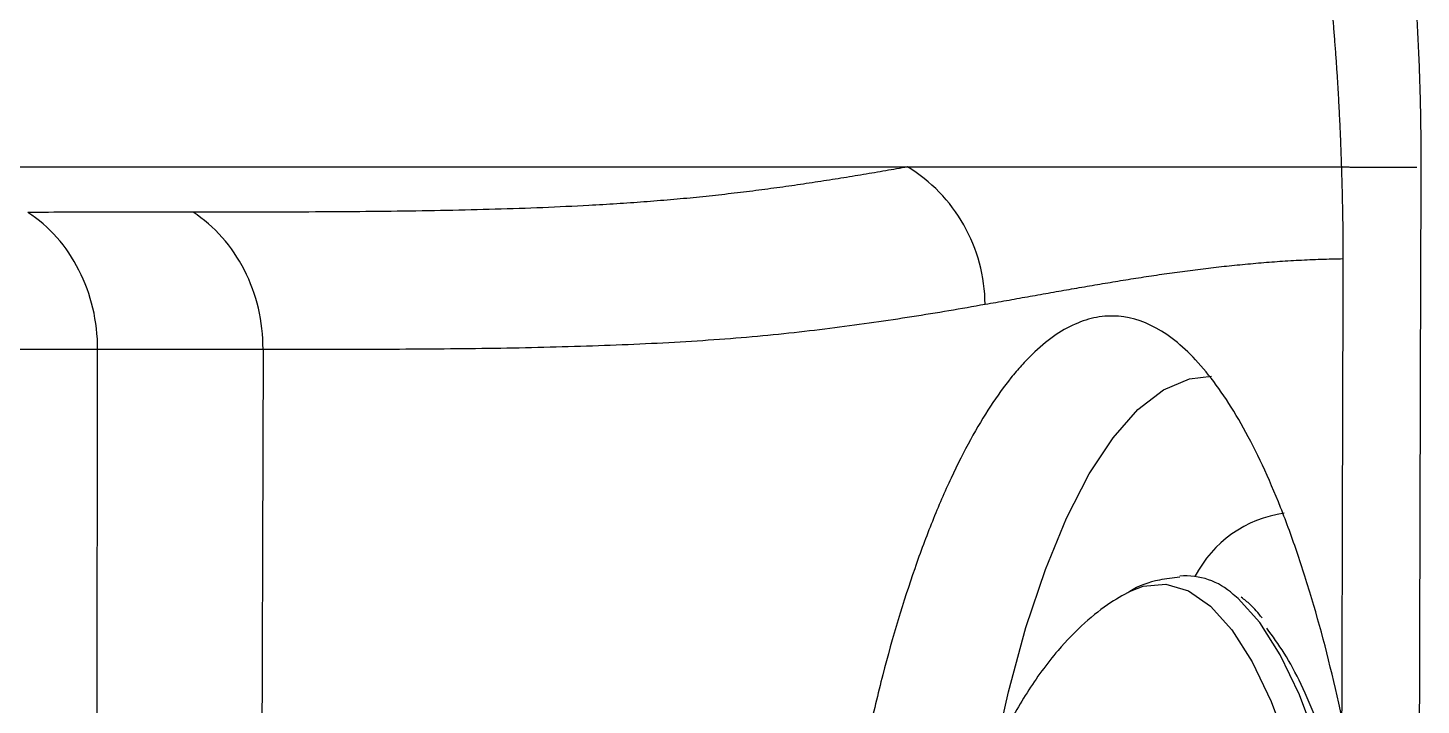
# Model space of a CAD drawing. Header units: inches. Extents: x 2 to 86, y -22 to 129.
# Drawn here: x 79.163 to 81.372, y 47.106 to 48.179 of the extents above; entities that cross this region are included whole.
import ezdxf

# ---------------------------------------------------------------- set-up
doc = ezdxf.new("R2010")
doc.units = ezdxf.units.IN
doc.header["$MEASUREMENT"] = 0
doc.layers.add('BDIM_CYAN', color=4, linetype='Continuous')

# ---------------------------------------------------------------- blocks, each defined once
blk = doc.blocks.new('2026 RHYTHM')
at = {"layer": 'BDIM_CYAN', "color": 3, "flags": 128}
for points in [[(77.1623, 46.6845), (77.16, 45.8833), (77.1577, 45.0727), (77.1552, 44.2623)], [(78.3082, 45.971), (78.3195, 46.0309), (78.344, 46.1414), (78.3718, 46.2433), (78.4027, 46.3354), (78.4363, 46.4168), (78.4722, 46.4867), (78.5101, 46.5442), (78.5495, 46.5888), (78.5901, 46.6201), (78.6314, 46.6376), (78.6663, 46.6416)], [(78.536, 46.3003), (78.558, 46.3091), (78.5938, 46.3122), (78.6295, 46.3015), (78.6646, 46.2771), (78.6984, 46.2394), (78.7305, 46.1889), (78.7606, 46.1262), (78.7881, 46.0523), (78.8127, 45.9683), (78.834, 45.8752), (78.8518, 45.7744), (78.8658, 45.6673), (78.8757, 45.5554), (78.8815, 45.4404)], [(78.9281, 45.4416), (78.9222, 45.5582), (78.9121, 45.6715), (78.898, 45.78), (78.88, 45.8821), (78.8584, 45.9764), (78.8335, 46.0616), (78.8056, 46.1364), (78.7752, 46.1999), (78.7426, 46.2511), (78.7083, 46.2893), (78.7006, 46.2959)]]:
    blk.add_lwpolyline(points, dxfattribs=at)
at = {"layer": 'BDIM_CYAN', "color": 3}
for centre, radius, start, end in [((78.8081, 46.237), 0.1895, 98.0927, 152.5414), ((78.6251, 46.2128), 0.1123, 47.718, 94.6358)]:
    blk.add_arc(centre, radius, start, end, dxfattribs=at)
for points, knots in [([(78.9986, 46.9733), (78.9986, 46.9809), (78.9986, 46.9959), (78.9985, 47.0183), (78.9982, 47.0407), (78.9979, 47.063), (78.9974, 47.0852), (78.9967, 47.1074), (78.996, 47.1295), (78.9951, 47.1514), (78.9941, 47.1733), (78.993, 47.1951), (78.9918, 47.2169), (78.9881, 47.2747), (78.9802, 47.368), (78.9649, 47.4914), (78.9454, 47.6093), (78.9223, 47.7192), (78.8958, 47.8228), (78.8569, 47.9502), (78.8128, 48.0634), (78.7651, 48.1633), (78.7276, 48.2318), (78.6884, 48.2948), (78.6548, 48.3422), (78.6272, 48.3777), (78.6062, 48.4028), (78.5848, 48.4269), (78.5702, 48.442), (78.5629, 48.4495)], [0, 0, 0, 0, 0.0105481, 0.0210617, 0.0315441, 0.0419989, 0.0524294, 0.0628392, 0.0732316, 0.0836103, 0.0939787, 0.1043404, 0.1146989, 0.1250579, 0.1874243, 0.2505215, 0.312205, 0.3756209, 0.4370571, 0.5006517, 0.6252178, 0.6868919, 0.7504412, 0.8119995, 0.8750149, 0.9058993, 0.9370156, 0.9683779, 1, 1, 1, 1]), ([(78.8726, 46.9733), (78.8723, 46.9813), (78.8718, 46.9973), (78.8709, 47.0212), (78.8698, 47.045), (78.8686, 47.0687), (78.8673, 47.0923), (78.8659, 47.1158), (78.8643, 47.1392), (78.8626, 47.1624), (78.8608, 47.1856), (78.8589, 47.2086), (78.8568, 47.2314), (78.8547, 47.2542), (78.8523, 47.2768), (78.8499, 47.2993), (78.8474, 47.3217), (78.8447, 47.3439), (78.8419, 47.366), (78.839, 47.388), (78.836, 47.4098), (78.8329, 47.4315), (78.8296, 47.453), (78.8262, 47.4744), (78.8228, 47.4956), (78.8192, 47.5166), (78.8154, 47.5376), (78.8116, 47.5583), (78.8077, 47.5789), (78.8036, 47.5993), (78.7995, 47.6196), (78.7952, 47.6397), (78.7908, 47.6596), (78.7863, 47.6793), (78.7817, 47.6989), (78.777, 47.7183), (78.7722, 47.7375), (78.7673, 47.7565), (78.7623, 47.7754), (78.7571, 47.7941), (78.7519, 47.8125), (78.7466, 47.8308), (78.7411, 47.8489), (78.7356, 47.8668), (78.7299, 47.8845), (78.7242, 47.902), (78.7183, 47.9193), (78.7123, 47.9364), (78.7063, 47.9532), (78.7001, 47.9699), (78.6939, 47.9863), (78.6875, 48.0026), (78.6811, 48.0186), (78.6745, 48.0344), (78.6679, 48.05), (78.6611, 48.0653), (78.6543, 48.0804), (78.6473, 48.0953), (78.6403, 48.11), (78.6355, 48.1196), (78.6332, 48.1244)], [0, 0, 0, 0, 0.017472, 0.034902, 0.052294, 0.06965, 0.086971, 0.104262, 0.121523, 0.138758, 0.155967, 0.173155, 0.190321, 0.207469, 0.2246, 0.241717, 0.258821, 0.275913, 0.292997, 0.310072, 0.327141, 0.344206, 0.361268, 0.378328, 0.395388, 0.412449, 0.429513, 0.44658, 0.463652, 0.480731, 0.497816, 0.51491, 0.532013, 0.549127, 0.566252, 0.583389, 0.600539, 0.617704, 0.634882, 0.652077, 0.669287, 0.686515, 0.70376, 0.721022, 0.738304, 0.755604, 0.772923, 0.790262, 0.807621, 0.825001, 0.842401, 0.859823, 0.877267, 0.894732, 0.912219, 0.929729, 0.947262, 0.964818, 0.982397, 1, 1, 1, 1]), ([(75.1174, 46.9733), (75.2006, 46.9733), (75.4942, 46.9733), (76.1122, 46.9733), (76.9656, 46.9733), (77.6905, 46.9733), (78.0798, 46.9733), (78.1843, 46.9733)], [0.2000885, 0.2000885, 0.2000885, 0.2000885, 0.25, 0.375, 0.5625, 0.75, 0.8213867, 0.8213867, 0.8213867, 0.8213867]), ([(78.1843, 46.9733), (78.1727, 46.9713), (78.1496, 46.9673), (78.1143, 46.9613), (78.0786, 46.9554), (78.0422, 46.9497), (78.0052, 46.9442), (77.9676, 46.9389), (77.9291, 46.934), (77.8898, 46.9293), (77.8496, 46.925), (77.8084, 46.9212), (77.7663, 46.9178), (77.7231, 46.9148), (77.6461, 46.9103), (77.5316, 46.9057), (77.3759, 46.9028), (77.2154, 46.9017), (77.106, 46.9017), (77.0513, 46.9016)], [0, 0, 0, 0, 0.038465, 0.076922, 0.115372, 0.153815, 0.192251, 0.230682, 0.269108, 0.307532, 0.345959, 0.384395, 0.422844, 0.461302, 0.499767, 0.624797, 0.749856, 0.874927, 1, 1, 1, 1]), ([(78.1842, 46.9733), (78.1995, 46.9733), (78.2302, 46.9733), (78.2757, 46.9733), (78.3209, 46.9733), (78.3657, 46.9733), (78.4102, 46.9733), (78.4543, 46.9733), (78.4981, 46.9733), (78.5414, 46.9733), (78.5843, 46.9733), (78.6269, 46.9733), (78.669, 46.9733), (78.7106, 46.9733), (78.7518, 46.9733), (78.7926, 46.9733), (78.8329, 46.9733), (78.8593, 46.9733), (78.8726, 46.9733)], [0, 0, 0, 0, 0.061946, 0.123962, 0.186047, 0.248203, 0.31043, 0.37273, 0.435103, 0.497552, 0.560076, 0.622678, 0.685359, 0.74812, 0.810963, 0.87389, 0.936901, 1, 1, 1, 1]), ([(78.3072, 46.7557), (78.3069, 46.7776), (78.3039, 46.7996), (78.2925, 46.842), (78.2841, 46.8624), (78.2626, 46.9004), (78.2495, 46.918), (78.2195, 46.949), (78.2026, 46.9624), (78.1843, 46.9733)], [0, 0, 0, 0, 0.25, 0.25, 0.5, 0.5, 0.75, 0.75, 1, 1, 1, 1]), ([(78.875, 46.8281), (78.875, 46.8362), (78.875, 46.8524), (78.8748, 46.8766), (78.8744, 46.9008), (78.8739, 46.925), (78.8733, 46.9492), (78.8728, 46.9653), (78.8726, 46.9733)], [0, 0, 0, 0, 0.1668778, 0.3336132, 0.5002498, 0.666831, 0.8333999, 1, 1, 1, 1]), ([(78.8726, 46.9733), (78.8735, 46.9733), (78.8759, 46.9733), (78.8802, 46.9733), (78.8861, 46.9733), (78.8935, 46.9732), (78.9021, 46.9732), (78.9116, 46.9731), (78.9218, 46.9731), (78.9324, 46.973), (78.943, 46.973), (78.9534, 46.973), (78.9633, 46.973), (78.9724, 46.9731), (78.9803, 46.9731), (78.987, 46.9732), (78.9902, 46.9732), (78.9918, 46.9732)], [0, 0, 0, 0, 0.011698, 0.031295, 0.05877, 0.094101, 0.13726, 0.188226, 0.246983, 0.313528, 0.387873, 0.470047, 0.560092, 0.658058, 0.763999, 0.877964, 1, 1, 1, 1]), ([(78.9888, 38.9733), (78.9886, 39.225), (78.9883, 39.7359), (78.9884, 40.5134), (78.9887, 41.3134), (78.9893, 42.1358), (78.9904, 43.1583), (78.9922, 44.351), (78.9949, 45.6843), (78.9973, 46.551), (78.9986, 46.9733)], [0, 0, 0, 0, 0.09438, 0.191568, 0.291566, 0.394376, 0.5, 0.674971, 0.841634, 1, 1, 1, 1]), ([(77.0513, 46.9016), (77.0296, 46.9016), (76.9862, 46.9016), (76.9208, 46.9015), (76.8552, 46.9015), (76.8113, 46.9014), (76.7894, 46.9014)], [0, 0, 0, 0, 0.25, 0.5, 0.75, 1, 1, 1, 1]), ([(77.1622, 46.6845), (77.1623, 46.7063), (77.1598, 46.7282), (77.1498, 46.7705), (77.1423, 46.7909), (77.123, 46.8288), (77.1111, 46.8463), (77.0837, 46.8772), (77.0681, 46.8907), (77.0513, 46.9016)], [0, 0, 0, 0, 0.25, 0.25, 0.5, 0.5, 0.75, 0.75, 1, 1, 1, 1]), ([(76.8999, 46.6845), (76.9, 46.7064), (76.8974, 46.7282), (76.8875, 46.7705), (76.88, 46.7908), (76.8607, 46.8287), (76.8489, 46.8462), (76.8216, 46.8771), (76.8061, 46.8905), (76.7894, 46.9014)], [0, 0, 0, 0, 0.25, 0.25, 0.5, 0.5, 0.75, 0.75, 1, 1, 1, 1]), ([(78.3072, 46.7558), (78.3185, 46.7577), (78.341, 46.7617), (78.3743, 46.7677), (78.4074, 46.7735), (78.4402, 46.7794), (78.4729, 46.785), (78.5056, 46.7905), (78.5382, 46.7958), (78.5708, 46.8009), (78.6035, 46.8056), (78.6363, 46.8101), (78.6694, 46.8141), (78.7026, 46.8177), (78.7362, 46.8209), (78.7702, 46.8236), (78.8046, 46.8257), (78.8395, 46.8273), (78.8632, 46.8278), (78.875, 46.8281)], [0, 0, 0, 0, 0.058814, 0.117634, 0.176459, 0.235289, 0.294122, 0.352956, 0.411791, 0.470625, 0.529456, 0.588284, 0.647109, 0.705929, 0.764746, 0.823559, 0.882371, 0.941184, 1, 1, 1, 1]), ([(78.873, 46.0995), (78.8734, 46.2219), (78.874, 46.4648), (78.8747, 46.7076), (78.875, 46.8281)], [0, 0, 0, 0, 0.503964, 1, 1, 1, 1]), ([(77.1623, 46.6845), (77.1899, 46.6845), (77.2452, 46.6845), (77.3275, 46.6846), (77.4091, 46.6849), (77.4896, 46.6856), (77.5688, 46.6868), (77.6466, 46.6887), (77.7226, 46.6912), (77.7967, 46.6946), (77.8686, 46.6989), (77.938, 46.7043), (78.0047, 46.711), (78.069, 46.7186), (78.1311, 46.7271), (78.1914, 46.7362), (78.2501, 46.7458), (78.2882, 46.7525), (78.3072, 46.7558)], [0, 0, 0, 0, 0.0624977, 0.1249976, 0.1874986, 0.2500006, 0.3125031, 0.3750063, 0.4375131, 0.5000197, 0.5625107, 0.6249736, 0.6874733, 0.7499579, 0.8124444, 0.8749447, 0.9374635, 1, 1, 1, 1]), ([(78.873, 46.0995), (78.8596, 46.1631), (78.8446, 46.2227), (78.8203, 46.3063), (78.8118, 46.3331), (78.7986, 46.372), (78.7941, 46.3846), (78.785, 46.4095), (78.7804, 46.4217), (78.7569, 46.4809), (78.7373, 46.5228), (78.7067, 46.5778), (78.6963, 46.5949), (78.6751, 46.6263), (78.6643, 46.6406), (78.6314, 46.6795), (78.6093, 46.6992), (78.5644, 46.7269), (78.5416, 46.7348), (78.5069, 46.7376), (78.4954, 46.737), (78.4725, 46.7328), (78.4611, 46.7292), (78.4269, 46.7141), (78.4043, 46.6981), (78.3761, 46.6707), (78.3704, 46.6648), (78.3592, 46.6524), (78.3537, 46.6459), (78.3372, 46.6253), (78.3263, 46.6103), (78.2942, 46.5612), (78.2734, 46.5233), (78.2431, 46.4585), (78.2331, 46.4355), (78.2139, 46.3876), (78.2045, 46.3626), (78.1774, 46.2846), (78.1605, 46.2285), (78.141, 46.1533), (78.1372, 46.138), (78.1297, 46.1068), (78.126, 46.091), (78.1154, 46.043), (78.1088, 46.0104), (78.0902, 45.9107), (78.0796, 45.8418), (78.0665, 45.7349), (78.0626, 45.6986), (78.0559, 45.6247), (78.053, 45.5877), (78.0462, 45.4761), (78.0437, 45.4014), (78.0434, 45.2885), (78.0438, 45.2508), (78.0453, 45.1941), (78.0459, 45.1751), (78.0475, 45.1375), (78.0484, 45.1188), (78.0536, 45.0257), (78.0598, 44.9529), (78.0722, 44.8461), (78.0769, 44.8109), (78.0846, 44.7587), (78.0873, 44.7414), (78.0929, 44.7072), (78.0958, 44.6903), (78.1108, 44.607), (78.1245, 44.5438), (78.1473, 44.454), (78.1553, 44.4249), (78.1719, 44.3684), (78.1807, 44.341), (78.2075, 44.2626), (78.2264, 44.2152), (78.2561, 44.1511), (78.2663, 44.1309), (78.2818, 44.1025), (78.287, 44.0933), (78.2976, 44.0755), (78.303, 44.0669), (78.3298, 44.0259), (78.3517, 43.9988), (78.3961, 43.9559), (78.4188, 43.94), (78.465, 43.92), (78.4879, 43.9161), (78.5337, 43.9202), (78.5565, 43.9283), (78.5851, 43.946), (78.5908, 43.95), (78.6022, 43.9586), (78.6078, 43.9633), (78.6247, 43.9783), (78.6357, 43.9898), (78.6685, 44.0285), (78.6899, 44.0599), (78.7211, 44.1157), (78.7314, 44.1358), (78.7514, 44.1782), (78.7611, 44.2006), (78.7894, 44.2711), (78.8072, 44.3227), (78.8322, 44.407), (78.8403, 44.4364), (78.8557, 44.4969), (78.863, 44.528), (78.8699, 44.56)], [0, 0, 0, 0, 0.03125, 0.03125, 0.046875, 0.046875, 0.054688, 0.054688, 0.0625, 0.0625, 0.09375, 0.09375, 0.109375, 0.109375, 0.125, 0.125, 0.15625, 0.15625, 0.1875, 0.1875, 0.203125, 0.203125, 0.21875, 0.21875, 0.25, 0.25, 0.257813, 0.257813, 0.265625, 0.265625, 0.28125, 0.28125, 0.3125, 0.3125, 0.328125, 0.328125, 0.34375, 0.34375, 0.375, 0.375, 0.382813, 0.382813, 0.390625, 0.390625, 0.40625, 0.40625, 0.4375, 0.4375, 0.453125, 0.453125, 0.46875, 0.46875, 0.5, 0.5, 0.515625, 0.515625, 0.523437, 0.523437, 0.53125, 0.53125, 0.5625, 0.5625, 0.578125, 0.578125, 0.585937, 0.585937, 0.59375, 0.59375, 0.625, 0.625, 0.640625, 0.640625, 0.65625, 0.65625, 0.6875, 0.6875, 0.703125, 0.703125, 0.710937, 0.710937, 0.71875, 0.71875, 0.75, 0.75, 0.78125, 0.78125, 0.8125, 0.8125, 0.84375, 0.84375, 0.851562, 0.851562, 0.859375, 0.859375, 0.875, 0.875, 0.90625, 0.90625, 0.921875, 0.921875, 0.9375, 0.9375, 0.96875, 0.96875, 0.984375, 0.984375, 1, 1, 1, 1]), ([(76.0651, 46.6971), (76.0804, 46.6964), (76.111, 46.6952), (76.1565, 46.6936), (76.2018, 46.6921), (76.2468, 46.6908), (76.2916, 46.6897), (76.3362, 46.6887), (76.3805, 46.6878), (76.4247, 46.6871), (76.4686, 46.6865), (76.5124, 46.686), (76.556, 46.6856), (76.5994, 46.6853), (76.6427, 46.685), (76.6858, 46.6848), (76.7288, 46.6847), (76.7718, 46.6846), (76.8146, 46.6846), (76.8573, 46.6846), (76.8857, 46.6846), (76.8999, 46.6845)], [0, 0, 0, 0, 0.0526315, 0.1052648, 0.1578989, 0.2105329, 0.2631661, 0.3157985, 0.3684305, 0.4210622, 0.4736939, 0.5263255, 0.578957, 0.6315882, 0.6842192, 0.73685, 0.7894806, 0.842111, 0.8947411, 0.9473709, 1, 1, 1, 1]), ([(76.8936, 43.8261), (76.8942, 44.027), (76.8955, 44.4236), (76.8969, 45.0107), (76.8981, 45.5824), (76.8991, 46.1386), (76.8997, 46.5043), (76.9, 46.6845)], [0, 0, 0, 0, 0.210825, 0.416236, 0.616236, 0.810824, 1, 1, 1, 1]), ([(76.9, 46.6845), (76.9439, 46.6845), (77.0317, 46.6845), (77.1187, 46.6845), (77.1622, 46.6845)], [0, 0, 0, 0, 0.5000001, 1, 1, 1, 1]), ([(78.6157, 46.3232), (78.6049, 46.322), (78.5771, 46.3189), (78.5491, 46.3088), (78.5343, 46.2991), (78.5332, 46.2983)], [0, 0, 0, 0, 0.36895, 0.950249, 1, 1, 1, 1]), ([(78.5415, 46.303), (78.5298, 46.2967), (78.5039, 46.2828), (78.463, 46.2503), (78.4168, 46.2027), (78.3719, 46.1406), (78.3331, 46.0694), (78.3026, 45.9976), (78.2785, 45.9264), (78.2585, 45.8541), (78.2418, 45.7792), (78.228, 45.7021), (78.2171, 45.6235), (78.2095, 45.5502), (78.2044, 45.4821), (78.2007, 45.4104), (78.2, 45.3588), (78.1995, 45.328)], [0, 0, 0, 0, 0.045965, 0.102146, 0.164925, 0.250231, 0.336242, 0.416096, 0.488964, 0.558408, 0.628867, 0.697529, 0.762256, 0.828978, 0.878011, 0.927027, 1, 1, 1, 1]), ([(78.7463, 46.2587), (78.7401, 46.2662), (78.7296, 46.279), (78.7182, 46.2876), (78.7134, 46.2912)], [0, 0, 0, 0, 0.5840722, 1, 1, 1, 1]), ([(78.9428, 45.4393), (78.94, 45.4983), (78.9341, 45.6198), (78.9156, 45.7644), (78.8955, 45.8751), (78.8713, 45.9818), (78.8346, 46.0993), (78.7914, 46.1911), (78.7631, 46.2295), (78.7538, 46.2421)], [0, 0, 0, 0, 0.167429, 0.344886, 0.437413, 0.529958, 0.718716, 0.907474, 1, 1, 1, 1])]:
    blk.add_open_spline(points, degree=3, knots=knots, dxfattribs=at)

msp = doc.modelspace()

# ---------------------------------------------------------------- block references
msp.add_blockref('2026 RHYTHM', (2.3733, 0.9854))

doc.saveas('drawing.dxf')
